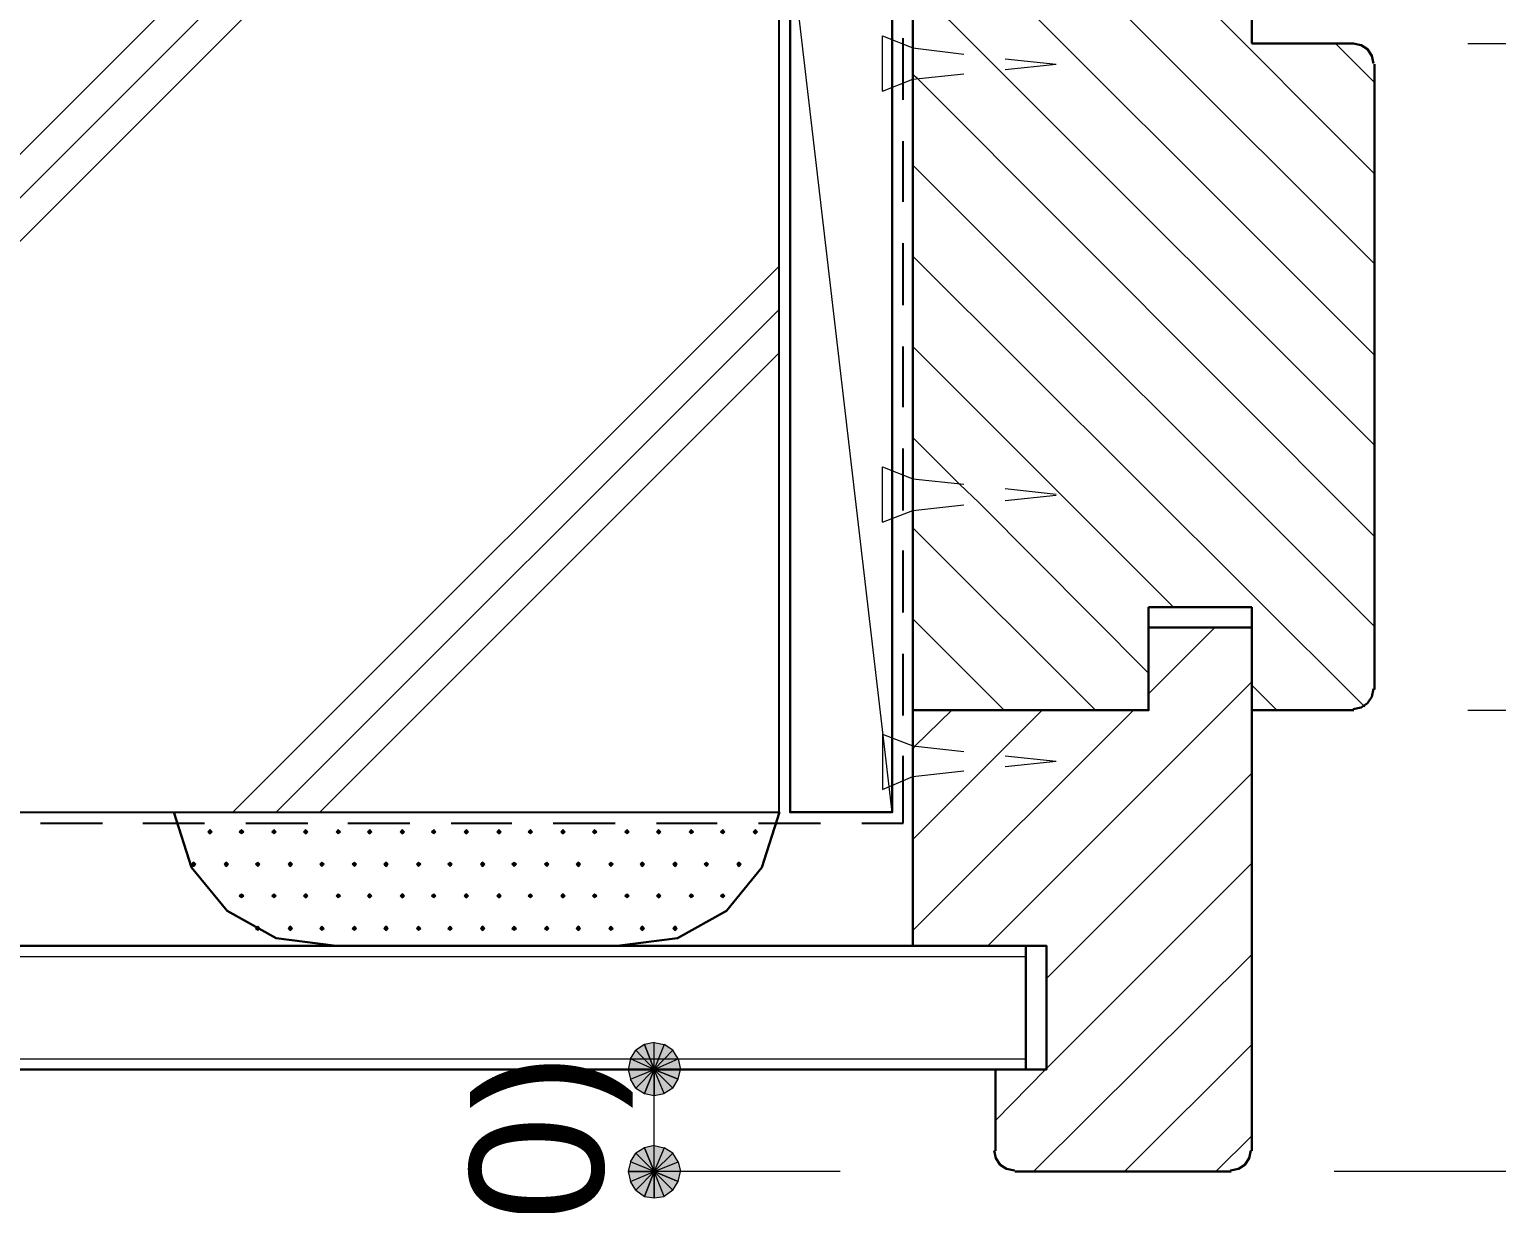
# Model space of a CAD drawing. Header units: millimetres. Extents: x 0 to 420, y 0 to 297.
# Drawn here: x 241.97 to 270.56, y 200.86 to 223.75 of the extents above; entities that cross this region are included whole.
import ezdxf
from ezdxf.enums import TextEntityAlignment as Align

# ---------------------------------------------------------------- set-up
doc = ezdxf.new("R2010")
doc.units = ezdxf.units.MM
doc.styles.add('kst32b', font='NotoSansJP-Variable.ttf')

msp = doc.modelspace()

# ---------------------------------------------------------------- hatches: boundary and pattern name
for points in [[(245.491, 208.153), (245.47, 208.132), (245.449, 208.111), (245.47, 208.089), (245.491, 208.068), (245.512, 208.089), (245.533, 208.111), (245.512, 208.132), (245.491, 208.153)], [(246.105, 208.153), (246.084, 208.132), (246.062, 208.111), (246.084, 208.089), (246.105, 208.068), (246.126, 208.089), (246.147, 208.111), (246.126, 208.132), (246.105, 208.153)], [(246.74, 208.153), (246.719, 208.132), (246.698, 208.111), (246.719, 208.089), (246.74, 208.068), (246.761, 208.089), (246.782, 208.111), (246.761, 208.132), (246.74, 208.153)], [(247.354, 208.153), (247.332, 208.132), (247.311, 208.111), (247.332, 208.089), (247.354, 208.068), (247.375, 208.089), (247.396, 208.111), (247.375, 208.132), (247.354, 208.153)], [(247.989, 208.153), (247.968, 208.132), (247.946, 208.111), (247.968, 208.089), (247.989, 208.068), (248.01, 208.089), (248.031, 208.111), (248.01, 208.132), (247.989, 208.153)], [(248.603, 208.153), (248.581, 208.132), (248.56, 208.111), (248.581, 208.089), (248.603, 208.068), (248.624, 208.089), (248.645, 208.111), (248.624, 208.132), (248.603, 208.153)], [(249.237, 208.153), (249.216, 208.132), (249.195, 208.111), (249.216, 208.089), (249.237, 208.068), (249.259, 208.089), (249.28, 208.111), (249.259, 208.132), (249.237, 208.153)], [(249.851, 208.153), (249.83, 208.132), (249.809, 208.111), (249.83, 208.089), (249.851, 208.068), (249.873, 208.089), (249.894, 208.111), (249.873, 208.132), (249.851, 208.153)], [(250.486, 208.153), (250.465, 208.132), (250.444, 208.111), (250.465, 208.089), (250.486, 208.068), (250.507, 208.089), (250.529, 208.111), (250.507, 208.132), (250.486, 208.153)], [(251.121, 208.153), (251.1, 208.132), (251.079, 208.111), (251.1, 208.089), (251.121, 208.068), (251.143, 208.089), (251.164, 208.111), (251.143, 208.132), (251.121, 208.153)], [(251.735, 208.153), (251.714, 208.132), (251.693, 208.111), (251.714, 208.089), (251.735, 208.068), (251.756, 208.089), (251.778, 208.111), (251.756, 208.132), (251.735, 208.153)], [(252.37, 208.153), (252.349, 208.132), (252.328, 208.111), (252.349, 208.089), (252.37, 208.068), (252.391, 208.089), (252.412, 208.111), (252.391, 208.132), (252.37, 208.153)], [(252.984, 208.153), (252.963, 208.132), (252.942, 208.111), (252.963, 208.089), (252.984, 208.068), (253.005, 208.089), (253.026, 208.111), (253.005, 208.132), (252.984, 208.153)], [(253.619, 208.153), (253.598, 208.132), (253.577, 208.111), (253.598, 208.089), (253.619, 208.068), (253.64, 208.089), (253.661, 208.111), (253.64, 208.132), (253.619, 208.153)], [(254.233, 208.153), (254.212, 208.132), (254.191, 208.111), (254.212, 208.089), (254.233, 208.068), (254.254, 208.089), (254.275, 208.111), (254.254, 208.132), (254.233, 208.153)], [(254.868, 208.153), (254.847, 208.132), (254.825, 208.111), (254.847, 208.089), (254.868, 208.068), (254.889, 208.089), (254.91, 208.111), (254.889, 208.132), (254.868, 208.153)], [(255.482, 208.153), (255.461, 208.132), (255.439, 208.111), (255.461, 208.089), (255.482, 208.068), (255.503, 208.089), (255.524, 208.111), (255.503, 208.132), (255.482, 208.153)], [(256.117, 208.153), (256.096, 208.132), (256.074, 208.111), (256.096, 208.089), (256.117, 208.068), (256.138, 208.089), (256.159, 208.111), (256.138, 208.132), (256.117, 208.153)], [(245.173, 207.518), (245.152, 207.497), (245.131, 207.476), (245.152, 207.454), (245.173, 207.433), (245.195, 207.454), (245.216, 207.476), (245.195, 207.497), (245.173, 207.518)], [(245.809, 207.518), (245.787, 207.497), (245.766, 207.476), (245.787, 207.454), (245.809, 207.433), (245.83, 207.454), (245.851, 207.476), (245.83, 207.497), (245.809, 207.518)], [(246.422, 207.518), (246.401, 207.497), (246.38, 207.476), (246.401, 207.454), (246.422, 207.433), (246.444, 207.454), (246.465, 207.476), (246.444, 207.497), (246.422, 207.518)], [(247.057, 207.518), (247.036, 207.497), (247.015, 207.476), (247.036, 207.454), (247.057, 207.433), (247.079, 207.454), (247.1, 207.476), (247.079, 207.497), (247.057, 207.518)], [(247.671, 207.518), (247.65, 207.497), (247.629, 207.476), (247.65, 207.454), (247.671, 207.433), (247.692, 207.454), (247.714, 207.476), (247.692, 207.497), (247.671, 207.518)], [(248.306, 207.518), (248.285, 207.497), (248.264, 207.476), (248.285, 207.454), (248.306, 207.433), (248.327, 207.454), (248.348, 207.476), (248.327, 207.497), (248.306, 207.518)], [(248.92, 207.518), (248.899, 207.497), (248.878, 207.476), (248.899, 207.454), (248.92, 207.433), (248.941, 207.454), (248.962, 207.476), (248.941, 207.497), (248.92, 207.518)], [(249.555, 207.518), (249.534, 207.497), (249.513, 207.476), (249.534, 207.454), (249.555, 207.433), (249.576, 207.454), (249.597, 207.476), (249.576, 207.497), (249.555, 207.518)], [(250.169, 207.518), (250.148, 207.497), (250.127, 207.476), (250.148, 207.454), (250.169, 207.433), (250.19, 207.454), (250.211, 207.476), (250.19, 207.497), (250.169, 207.518)], [(250.804, 207.518), (250.783, 207.497), (250.762, 207.476), (250.783, 207.454), (250.804, 207.433), (250.825, 207.454), (250.846, 207.476), (250.825, 207.497), (250.804, 207.518)], [(251.418, 207.518), (251.396, 207.497), (251.375, 207.476), (251.396, 207.454), (251.418, 207.433), (251.439, 207.454), (251.46, 207.476), (251.439, 207.497), (251.418, 207.518)], [(252.053, 207.518), (252.032, 207.497), (252.01, 207.476), (252.032, 207.454), (252.053, 207.433), (252.074, 207.454), (252.095, 207.476), (252.074, 207.497), (252.053, 207.518)], [(252.666, 207.518), (252.645, 207.497), (252.624, 207.476), (252.645, 207.454), (252.666, 207.433), (252.688, 207.454), (252.709, 207.476), (252.688, 207.497), (252.666, 207.518)], [(253.302, 207.518), (253.28, 207.497), (253.259, 207.476), (253.28, 207.454), (253.302, 207.433), (253.323, 207.454), (253.344, 207.476), (253.323, 207.497), (253.302, 207.518)], [(253.915, 207.518), (253.894, 207.497), (253.873, 207.476), (253.894, 207.454), (253.915, 207.433), (253.937, 207.454), (253.958, 207.476), (253.937, 207.497), (253.915, 207.518)], [(254.55, 207.518), (254.529, 207.497), (254.508, 207.476), (254.529, 207.454), (254.55, 207.433), (254.571, 207.454), (254.593, 207.476), (254.571, 207.497), (254.55, 207.518)], [(255.164, 207.518), (255.143, 207.497), (255.122, 207.476), (255.143, 207.454), (255.164, 207.433), (255.185, 207.454), (255.207, 207.476), (255.185, 207.497), (255.164, 207.518)], [(255.799, 207.518), (255.778, 207.497), (255.757, 207.476), (255.778, 207.454), (255.799, 207.433), (255.82, 207.454), (255.841, 207.476), (255.82, 207.497), (255.799, 207.518)], [(246.105, 206.904), (246.084, 206.883), (246.062, 206.862), (246.084, 206.841), (246.105, 206.82), (246.126, 206.841), (246.147, 206.862), (246.126, 206.883), (246.105, 206.904)], [(246.74, 206.904), (246.719, 206.883), (246.698, 206.862), (246.719, 206.841), (246.74, 206.82), (246.761, 206.841), (246.782, 206.862), (246.761, 206.883), (246.74, 206.904)], [(247.354, 206.904), (247.332, 206.883), (247.311, 206.862), (247.332, 206.841), (247.354, 206.82), (247.375, 206.841), (247.396, 206.862), (247.375, 206.883), (247.354, 206.904)], [(247.989, 206.904), (247.968, 206.883), (247.946, 206.862), (247.968, 206.841), (247.989, 206.82), (248.01, 206.841), (248.031, 206.862), (248.01, 206.883), (247.989, 206.904)], [(248.603, 206.904), (248.581, 206.883), (248.56, 206.862), (248.581, 206.841), (248.603, 206.82), (248.624, 206.841), (248.645, 206.862), (248.624, 206.883), (248.603, 206.904)], [(249.237, 206.904), (249.216, 206.883), (249.195, 206.862), (249.216, 206.841), (249.237, 206.82), (249.259, 206.841), (249.28, 206.862), (249.259, 206.883), (249.237, 206.904)], [(249.851, 206.904), (249.83, 206.883), (249.809, 206.862), (249.83, 206.841), (249.851, 206.82), (249.873, 206.841), (249.894, 206.862), (249.873, 206.883), (249.851, 206.904)], [(250.486, 206.904), (250.465, 206.883), (250.444, 206.862), (250.465, 206.841), (250.486, 206.82), (250.507, 206.841), (250.529, 206.862), (250.507, 206.883), (250.486, 206.904)], [(251.121, 206.904), (251.1, 206.883), (251.079, 206.862), (251.1, 206.841), (251.121, 206.82), (251.143, 206.841), (251.164, 206.862), (251.143, 206.883), (251.121, 206.904)], [(251.735, 206.904), (251.714, 206.883), (251.693, 206.862), (251.714, 206.841), (251.735, 206.82), (251.756, 206.841), (251.778, 206.862), (251.756, 206.883), (251.735, 206.904)], [(252.37, 206.904), (252.349, 206.883), (252.328, 206.862), (252.349, 206.841), (252.37, 206.82), (252.391, 206.841), (252.412, 206.862), (252.391, 206.883), (252.37, 206.904)], [(252.984, 206.904), (252.963, 206.883), (252.942, 206.862), (252.963, 206.841), (252.984, 206.82), (253.005, 206.841), (253.026, 206.862), (253.005, 206.883), (252.984, 206.904)], [(253.619, 206.904), (253.598, 206.883), (253.577, 206.862), (253.598, 206.841), (253.619, 206.82), (253.64, 206.841), (253.661, 206.862), (253.64, 206.883), (253.619, 206.904)], [(254.233, 206.904), (254.212, 206.883), (254.191, 206.862), (254.212, 206.841), (254.233, 206.82), (254.254, 206.841), (254.275, 206.862), (254.254, 206.883), (254.233, 206.904)], [(254.868, 206.904), (254.847, 206.883), (254.825, 206.862), (254.847, 206.841), (254.868, 206.82), (254.889, 206.841), (254.91, 206.862), (254.889, 206.883), (254.868, 206.904)], [(255.482, 206.904), (255.461, 206.883), (255.439, 206.862), (255.461, 206.841), (255.482, 206.82), (255.503, 206.841), (255.524, 206.862), (255.503, 206.883), (255.482, 206.904)], [(246.422, 206.269), (246.401, 206.248), (246.38, 206.227), (246.401, 206.206), (246.422, 206.184), (246.444, 206.206), (246.465, 206.227), (246.444, 206.248), (246.422, 206.269)], [(247.057, 206.269), (247.036, 206.248), (247.015, 206.227), (247.036, 206.206), (247.057, 206.184), (247.079, 206.206), (247.1, 206.227), (247.079, 206.248), (247.057, 206.269)], [(247.671, 206.269), (247.65, 206.248), (247.629, 206.227), (247.65, 206.206), (247.671, 206.184), (247.692, 206.206), (247.714, 206.227), (247.692, 206.248), (247.671, 206.269)], [(248.306, 206.269), (248.285, 206.248), (248.264, 206.227), (248.285, 206.206), (248.306, 206.184), (248.327, 206.206), (248.348, 206.227), (248.327, 206.248), (248.306, 206.269)], [(248.92, 206.269), (248.899, 206.248), (248.878, 206.227), (248.899, 206.206), (248.92, 206.184), (248.941, 206.206), (248.962, 206.227), (248.941, 206.248), (248.92, 206.269)], [(249.555, 206.269), (249.534, 206.248), (249.513, 206.227), (249.534, 206.206), (249.555, 206.184), (249.576, 206.206), (249.597, 206.227), (249.576, 206.248), (249.555, 206.269)], [(250.169, 206.269), (250.148, 206.248), (250.127, 206.227), (250.148, 206.206), (250.169, 206.184), (250.19, 206.206), (250.211, 206.227), (250.19, 206.248), (250.169, 206.269)], [(250.804, 206.269), (250.783, 206.248), (250.762, 206.227), (250.783, 206.206), (250.804, 206.184), (250.825, 206.206), (250.846, 206.227), (250.825, 206.248), (250.804, 206.269)], [(251.418, 206.269), (251.396, 206.248), (251.375, 206.227), (251.396, 206.206), (251.418, 206.184), (251.439, 206.206), (251.46, 206.227), (251.439, 206.248), (251.418, 206.269)], [(252.053, 206.269), (252.032, 206.248), (252.01, 206.227), (252.032, 206.206), (252.053, 206.184), (252.074, 206.206), (252.095, 206.227), (252.074, 206.248), (252.053, 206.269)], [(252.666, 206.269), (252.645, 206.248), (252.624, 206.227), (252.645, 206.206), (252.666, 206.184), (252.688, 206.206), (252.709, 206.227), (252.688, 206.248), (252.666, 206.269)], [(253.302, 206.269), (253.28, 206.248), (253.259, 206.227), (253.28, 206.206), (253.302, 206.184), (253.323, 206.206), (253.344, 206.227), (253.323, 206.248), (253.302, 206.269)], [(253.915, 206.269), (253.894, 206.248), (253.873, 206.227), (253.894, 206.206), (253.915, 206.184), (253.937, 206.206), (253.958, 206.227), (253.937, 206.248), (253.915, 206.269)], [(254.55, 206.269), (254.529, 206.248), (254.508, 206.227), (254.529, 206.206), (254.55, 206.184), (254.571, 206.206), (254.593, 206.227), (254.571, 206.248), (254.55, 206.269)], [(253.958, 203.009), (254.148, 202.967), (254.148, 203.475), (253.958, 203.009)], [(253.958, 200.999), (254.148, 200.978), (254.148, 201.486), (253.958, 200.999)]]:
    msp.add_hatch(color=7).paths.add_polyline_path(points)
h = msp.add_hatch(color=7)
h.paths.add_polyline_path([(253.958, 203.962), (253.788, 203.856), (254.148, 203.475), (253.958, 203.962)])
h.paths.add_polyline_path([(253.788, 203.856), (254.148, 203.475), (253.682, 203.687), (253.788, 203.856)])
h.paths.add_polyline_path([(254.148, 203.475), (253.682, 203.687), (253.64, 203.475), (254.148, 203.475)])
h = msp.add_hatch(color=7)
h.paths.add_polyline_path([(254.508, 203.856), (254.339, 203.962), (254.148, 203.475), (254.508, 203.856)])
h.paths.add_polyline_path([(254.339, 203.962), (254.148, 203.475), (254.148, 204.004), (254.339, 203.962)])
h.paths.add_polyline_path([(254.148, 203.475), (254.148, 204.004), (253.958, 203.962), (254.148, 203.475)])
h = msp.add_hatch(color=7)
h.paths.add_polyline_path([(254.614, 203.285), (254.656, 203.475), (254.148, 203.475), (254.614, 203.285)])
h.paths.add_polyline_path([(254.656, 203.475), (254.148, 203.475), (254.614, 203.687), (254.656, 203.475)])
h.paths.add_polyline_path([(254.148, 203.475), (254.614, 203.687), (254.508, 203.856), (254.148, 203.475)])
h = msp.add_hatch(color=7)
h.paths.add_polyline_path([(253.64, 203.475), (253.682, 203.285), (254.148, 203.475), (253.64, 203.475)])
h.paths.add_polyline_path([(253.682, 203.285), (254.148, 203.475), (253.788, 203.115), (253.682, 203.285)])
h.paths.add_polyline_path([(254.148, 203.475), (253.788, 203.115), (253.958, 203.009), (254.148, 203.475)])
h = msp.add_hatch(color=7)
h.paths.add_polyline_path([(254.148, 202.967), (254.339, 203.009), (254.148, 203.475), (254.148, 202.967)])
h.paths.add_polyline_path([(254.339, 203.009), (254.148, 203.475), (254.508, 203.115), (254.339, 203.009)])
h.paths.add_polyline_path([(254.148, 203.475), (254.508, 203.115), (254.614, 203.285), (254.148, 203.475)])
h = msp.add_hatch(color=7)
h.paths.add_polyline_path([(253.958, 201.951), (253.788, 201.845), (254.148, 201.486), (253.958, 201.951)])
h.paths.add_polyline_path([(253.788, 201.845), (254.148, 201.486), (253.682, 201.676), (253.788, 201.845)])
h.paths.add_polyline_path([(254.148, 201.486), (253.682, 201.676), (253.64, 201.486), (254.148, 201.486)])
h = msp.add_hatch(color=7)
h.paths.add_polyline_path([(254.508, 201.845), (254.339, 201.951), (254.148, 201.486), (254.508, 201.845)])
h.paths.add_polyline_path([(254.339, 201.951), (254.148, 201.486), (254.148, 201.994), (254.339, 201.951)])
h.paths.add_polyline_path([(254.148, 201.486), (254.148, 201.994), (253.958, 201.951), (254.148, 201.486)])
h = msp.add_hatch(color=7)
h.paths.add_polyline_path([(254.614, 201.295), (254.656, 201.486), (254.148, 201.486), (254.614, 201.295)])
h.paths.add_polyline_path([(254.656, 201.486), (254.148, 201.486), (254.614, 201.676), (254.656, 201.486)])
h.paths.add_polyline_path([(254.148, 201.486), (254.614, 201.676), (254.508, 201.845), (254.148, 201.486)])
h = msp.add_hatch(color=7)
h.paths.add_polyline_path([(253.64, 201.486), (253.682, 201.295), (254.148, 201.486), (253.64, 201.486)])
h.paths.add_polyline_path([(253.682, 201.295), (254.148, 201.486), (253.788, 201.126), (253.682, 201.295)])
h.paths.add_polyline_path([(254.148, 201.486), (253.788, 201.126), (253.958, 200.999), (254.148, 201.486)])
h = msp.add_hatch(color=7)
h.paths.add_polyline_path([(254.148, 200.978), (254.339, 200.999), (254.148, 201.486), (254.148, 200.978)])
h.paths.add_polyline_path([(254.339, 200.999), (254.148, 201.486), (254.508, 201.126), (254.339, 200.999)])
h.paths.add_polyline_path([(254.148, 201.486), (254.508, 201.126), (254.614, 201.295), (254.148, 201.486)])

# ---------------------------------------------------------------- linework, layer by layer
at = {"lineweight": 30}
for points in [[(265.79, 223.478), (265.79, 232.092)], [(259.186, 228.092), (259.186, 210.481)], [(265.79, 223.478), (267.779, 223.478)], [(268.161, 223.086), (268.13, 223.239), (268.046, 223.363), (267.921, 223.447), (267.769, 223.478)], [(268.182, 210.883), (268.182, 223.075)], [(259.186, 210.481), (263.779, 210.481), (263.779, 212.492)], [(263.779, 212.492), (265.79, 212.492)], [(265.79, 212.492), (265.79, 201.888)], [(263.779, 212.09), (265.79, 212.09)], [(267.769, 210.503), (267.921, 210.533), (268.046, 210.617), (268.13, 210.742), (268.161, 210.894)], [(259.186, 210.481), (259.186, 205.888)], [(265.79, 210.481), (267.779, 210.481)], [(244.789, 208.495), (245.129, 207.416), (245.823, 206.571), (246.778, 206.037), (247.9, 205.895)], [(253.475, 205.895), (254.597, 206.037), (255.552, 206.571), (256.246, 207.416), (256.585, 208.495)], [(227.902, 205.888), (259.186, 205.888)], [(259.186, 205.888), (261.789, 205.888), (261.789, 203.475), (260.795, 203.475)], [(261.387, 205.888), (261.387, 203.475)], [(227.902, 203.475), (260.795, 203.475)], [(260.795, 203.475), (260.795, 201.888)], [(260.773, 201.898), (260.804, 201.746), (260.888, 201.621), (261.012, 201.537), (261.165, 201.507)], [(265.377, 201.507), (265.53, 201.537), (265.654, 201.621), (265.738, 201.746), (265.769, 201.898)], [(261.175, 201.486), (265.388, 201.486)]]:
    msp.add_lwpolyline(points, dxfattribs=at)
at = {"lineweight": 13}
for points in [[(268.182, 219.181), (259.271, 228.092)], [(268.182, 220.938), (261.048, 228.092)], [(268.182, 217.403), (259.186, 226.399)], [(245.957, 225.488), (228.96, 208.492)], [(246.803, 225.488), (229.806, 208.492)], [(247.65, 225.488), (230.653, 208.492)], [(258.784, 208.492), (256.794, 225.488)], [(268.182, 215.646), (260.858, 222.97), (260.604, 223.224), (259.186, 224.642)], [(258.593, 222.546), (258.593, 223.626), (259.186, 223.393)], [(259.186, 223.393), (260.181, 223.266)], [(268.182, 222.716), (267.42, 223.478)], [(270.002, 223.478), (291.846, 223.478)], [(260.985, 223.181), (261.98, 223.075)], [(260.985, 222.97), (261.98, 223.075)], [(258.593, 222.546), (259.186, 222.779)], [(259.186, 222.779), (260.181, 222.885)], [(268.182, 213.868), (259.271, 222.8), (259.186, 222.864)], [(268.182, 212.111), (259.186, 221.107)], [(267.991, 210.545), (259.186, 219.329)], [(256.582, 219.138), (245.936, 208.492)], [(256.582, 218.292), (246.782, 208.492)], [(256.582, 217.445), (247.629, 208.492)], [(264.266, 212.492), (259.186, 217.572)], [(263.779, 211.201), (260.477, 214.524), (260.096, 214.884), (259.186, 215.794)], [(258.593, 214.143), (258.593, 215.223), (259.186, 214.99)], [(259.186, 214.99), (260.181, 214.884)], [(260.985, 214.799), (261.98, 214.693)], [(259.186, 214.376), (260.181, 214.482)], [(260.985, 214.566), (261.98, 214.672)], [(258.593, 214.143), (259.186, 214.376)], [(262.742, 210.481), (259.186, 214.037)], [(260.964, 210.481), (259.186, 212.259)], [(263.779, 210.799), (265.07, 212.09)], [(260.646, 205.888), (265.79, 211.032)], [(266.277, 210.481), (265.79, 210.968)], [(259.207, 210.481), (259.186, 210.503)], [(259.186, 209.719), (259.228, 209.783), (259.948, 210.481)], [(259.186, 207.962), (260.562, 209.338), (260.837, 209.613), (261.705, 210.481)], [(259.186, 206.184), (263.483, 210.481)], [(270.002, 210.481), (274.384, 210.481), (274.384, 201.486), (267.398, 201.486)], [(258.593, 210.016), (258.593, 208.936), (259.186, 209.19)], [(258.593, 210.016), (259.186, 209.783)], [(259.186, 209.783), (260.181, 209.677)], [(260.985, 209.592), (261.98, 209.487)], [(259.186, 209.19), (260.181, 209.296)], [(260.985, 209.381), (261.98, 209.487)], [(261.789, 205.253), (265.79, 209.254)], [(261.789, 203.496), (265.79, 207.497)], [(227.902, 205.676), (261.387, 205.676)], [(261.535, 201.486), (265.79, 205.719)], [(263.313, 201.486), (265.79, 203.962)], [(227.902, 203.687), (261.387, 203.687)], [(254.148, 201.486), (254.148, 203.475)], [(260.795, 202.48), (261.768, 203.475)], [(265.091, 201.486), (265.79, 202.184)], [(257.768, 201.486), (254.148, 201.486)]]:
    msp.add_lwpolyline(points, dxfattribs=at)
at = {"lineweight": 25}
for points in [[(227.902, 208.492), (256.582, 208.492), (256.582, 225.488), (227.902, 225.488)], [(258.995, 222.377), (258.995, 223.583)], [(258.995, 220.387), (258.995, 221.573)], [(258.995, 218.376), (258.995, 219.583)], [(258.995, 216.387), (258.995, 217.572)], [(258.995, 214.376), (258.995, 215.582)], [(258.995, 212.386), (258.995, 213.593)], [(258.995, 210.375), (258.995, 211.582)], [(258.995, 208.28), (258.995, 209.592)], [(242.189, 208.28), (243.396, 208.28)], [(244.179, 208.28), (245.385, 208.28)], [(246.189, 208.28), (247.396, 208.28)], [(248.179, 208.28), (249.386, 208.28)], [(250.19, 208.28), (251.375, 208.28)], [(252.18, 208.28), (253.386, 208.28)], [(254.191, 208.28), (255.376, 208.28)], [(256.18, 208.28), (257.387, 208.28)], [(258.191, 208.28), (258.995, 208.28)]]:
    msp.add_lwpolyline(points, dxfattribs=at)
at = {"lineweight": 30}
msp.add_lwpolyline([(258.784, 225.488), (258.784, 208.492), (256.794, 208.492), (256.794, 225.488)], close=True, dxfattribs=at)
at = {"lineweight": 0}
for points in [[(245.491, 208.153), (245.47, 208.132), (245.449, 208.111), (245.47, 208.089), (245.491, 208.068), (245.512, 208.089), (245.533, 208.111), (245.512, 208.132)], [(246.105, 208.153), (246.084, 208.132), (246.062, 208.111), (246.084, 208.089), (246.105, 208.068), (246.126, 208.089), (246.147, 208.111), (246.126, 208.132)], [(246.74, 208.153), (246.719, 208.132), (246.698, 208.111), (246.719, 208.089), (246.74, 208.068), (246.761, 208.089), (246.782, 208.111), (246.761, 208.132)], [(247.354, 208.153), (247.332, 208.132), (247.311, 208.111), (247.332, 208.089), (247.354, 208.068), (247.375, 208.089), (247.396, 208.111), (247.375, 208.132)], [(247.989, 208.153), (247.968, 208.132), (247.946, 208.111), (247.968, 208.089), (247.989, 208.068), (248.01, 208.089), (248.031, 208.111), (248.01, 208.132)], [(248.603, 208.153), (248.581, 208.132), (248.56, 208.111), (248.581, 208.089), (248.603, 208.068), (248.624, 208.089), (248.645, 208.111), (248.624, 208.132)], [(249.237, 208.153), (249.216, 208.132), (249.195, 208.111), (249.216, 208.089), (249.237, 208.068), (249.259, 208.089), (249.28, 208.111), (249.259, 208.132)], [(249.851, 208.153), (249.83, 208.132), (249.809, 208.111), (249.83, 208.089), (249.851, 208.068), (249.873, 208.089), (249.894, 208.111), (249.873, 208.132)], [(250.486, 208.153), (250.465, 208.132), (250.444, 208.111), (250.465, 208.089), (250.486, 208.068), (250.507, 208.089), (250.529, 208.111), (250.507, 208.132)], [(251.121, 208.153), (251.1, 208.132), (251.079, 208.111), (251.1, 208.089), (251.121, 208.068), (251.143, 208.089), (251.164, 208.111), (251.143, 208.132)], [(251.735, 208.153), (251.714, 208.132), (251.693, 208.111), (251.714, 208.089), (251.735, 208.068), (251.756, 208.089), (251.778, 208.111), (251.756, 208.132)], [(252.37, 208.153), (252.349, 208.132), (252.328, 208.111), (252.349, 208.089), (252.37, 208.068), (252.391, 208.089), (252.412, 208.111), (252.391, 208.132)], [(252.984, 208.153), (252.963, 208.132), (252.942, 208.111), (252.963, 208.089), (252.984, 208.068), (253.005, 208.089), (253.026, 208.111), (253.005, 208.132)], [(253.619, 208.153), (253.598, 208.132), (253.577, 208.111), (253.598, 208.089), (253.619, 208.068), (253.64, 208.089), (253.661, 208.111), (253.64, 208.132)], [(254.233, 208.153), (254.212, 208.132), (254.191, 208.111), (254.212, 208.089), (254.233, 208.068), (254.254, 208.089), (254.275, 208.111), (254.254, 208.132)], [(254.868, 208.153), (254.847, 208.132), (254.825, 208.111), (254.847, 208.089), (254.868, 208.068), (254.889, 208.089), (254.91, 208.111), (254.889, 208.132)], [(255.482, 208.153), (255.461, 208.132), (255.439, 208.111), (255.461, 208.089), (255.482, 208.068), (255.503, 208.089), (255.524, 208.111), (255.503, 208.132)], [(256.117, 208.153), (256.096, 208.132), (256.074, 208.111), (256.096, 208.089), (256.117, 208.068), (256.138, 208.089), (256.159, 208.111), (256.138, 208.132)], [(245.173, 207.518), (245.152, 207.497), (245.131, 207.476), (245.152, 207.454), (245.173, 207.433), (245.195, 207.454), (245.216, 207.476), (245.195, 207.497)], [(245.809, 207.518), (245.787, 207.497), (245.766, 207.476), (245.787, 207.454), (245.809, 207.433), (245.83, 207.454), (245.851, 207.476), (245.83, 207.497)], [(246.422, 207.518), (246.401, 207.497), (246.38, 207.476), (246.401, 207.454), (246.422, 207.433), (246.444, 207.454), (246.465, 207.476), (246.444, 207.497)], [(247.057, 207.518), (247.036, 207.497), (247.015, 207.476), (247.036, 207.454), (247.057, 207.433), (247.079, 207.454), (247.1, 207.476), (247.079, 207.497)], [(247.671, 207.518), (247.65, 207.497), (247.629, 207.476), (247.65, 207.454), (247.671, 207.433), (247.692, 207.454), (247.714, 207.476), (247.692, 207.497)], [(248.306, 207.518), (248.285, 207.497), (248.264, 207.476), (248.285, 207.454), (248.306, 207.433), (248.327, 207.454), (248.348, 207.476), (248.327, 207.497)], [(248.92, 207.518), (248.899, 207.497), (248.878, 207.476), (248.899, 207.454), (248.92, 207.433), (248.941, 207.454), (248.962, 207.476), (248.941, 207.497)], [(249.555, 207.518), (249.534, 207.497), (249.513, 207.476), (249.534, 207.454), (249.555, 207.433), (249.576, 207.454), (249.597, 207.476), (249.576, 207.497)], [(250.169, 207.518), (250.148, 207.497), (250.127, 207.476), (250.148, 207.454), (250.169, 207.433), (250.19, 207.454), (250.211, 207.476), (250.19, 207.497)], [(250.804, 207.518), (250.783, 207.497), (250.762, 207.476), (250.783, 207.454), (250.804, 207.433), (250.825, 207.454), (250.846, 207.476), (250.825, 207.497)], [(251.418, 207.518), (251.396, 207.497), (251.375, 207.476), (251.396, 207.454), (251.418, 207.433), (251.439, 207.454), (251.46, 207.476), (251.439, 207.497)], [(252.053, 207.518), (252.032, 207.497), (252.01, 207.476), (252.032, 207.454), (252.053, 207.433), (252.074, 207.454), (252.095, 207.476), (252.074, 207.497)], [(252.666, 207.518), (252.645, 207.497), (252.624, 207.476), (252.645, 207.454), (252.666, 207.433), (252.688, 207.454), (252.709, 207.476), (252.688, 207.497)], [(253.302, 207.518), (253.28, 207.497), (253.259, 207.476), (253.28, 207.454), (253.302, 207.433), (253.323, 207.454), (253.344, 207.476), (253.323, 207.497)], [(253.915, 207.518), (253.894, 207.497), (253.873, 207.476), (253.894, 207.454), (253.915, 207.433), (253.937, 207.454), (253.958, 207.476), (253.937, 207.497)], [(254.55, 207.518), (254.529, 207.497), (254.508, 207.476), (254.529, 207.454), (254.55, 207.433), (254.571, 207.454), (254.593, 207.476), (254.571, 207.497)], [(255.164, 207.518), (255.143, 207.497), (255.122, 207.476), (255.143, 207.454), (255.164, 207.433), (255.185, 207.454), (255.207, 207.476), (255.185, 207.497)], [(255.799, 207.518), (255.778, 207.497), (255.757, 207.476), (255.778, 207.454), (255.799, 207.433), (255.82, 207.454), (255.841, 207.476), (255.82, 207.497)], [(246.105, 206.904), (246.084, 206.883), (246.062, 206.862), (246.084, 206.841), (246.105, 206.82), (246.126, 206.841), (246.147, 206.862), (246.126, 206.883)], [(246.74, 206.904), (246.719, 206.883), (246.698, 206.862), (246.719, 206.841), (246.74, 206.82), (246.761, 206.841), (246.782, 206.862), (246.761, 206.883)], [(247.354, 206.904), (247.332, 206.883), (247.311, 206.862), (247.332, 206.841), (247.354, 206.82), (247.375, 206.841), (247.396, 206.862), (247.375, 206.883)], [(247.989, 206.904), (247.968, 206.883), (247.946, 206.862), (247.968, 206.841), (247.989, 206.82), (248.01, 206.841), (248.031, 206.862), (248.01, 206.883)], [(248.603, 206.904), (248.581, 206.883), (248.56, 206.862), (248.581, 206.841), (248.603, 206.82), (248.624, 206.841), (248.645, 206.862), (248.624, 206.883)], [(249.237, 206.904), (249.216, 206.883), (249.195, 206.862), (249.216, 206.841), (249.237, 206.82), (249.259, 206.841), (249.28, 206.862), (249.259, 206.883)], [(249.851, 206.904), (249.83, 206.883), (249.809, 206.862), (249.83, 206.841), (249.851, 206.82), (249.873, 206.841), (249.894, 206.862), (249.873, 206.883)], [(250.486, 206.904), (250.465, 206.883), (250.444, 206.862), (250.465, 206.841), (250.486, 206.82), (250.507, 206.841), (250.529, 206.862), (250.507, 206.883)], [(251.121, 206.904), (251.1, 206.883), (251.079, 206.862), (251.1, 206.841), (251.121, 206.82), (251.143, 206.841), (251.164, 206.862), (251.143, 206.883)], [(251.735, 206.904), (251.714, 206.883), (251.693, 206.862), (251.714, 206.841), (251.735, 206.82), (251.756, 206.841), (251.778, 206.862), (251.756, 206.883)], [(252.37, 206.904), (252.349, 206.883), (252.328, 206.862), (252.349, 206.841), (252.37, 206.82), (252.391, 206.841), (252.412, 206.862), (252.391, 206.883)], [(252.984, 206.904), (252.963, 206.883), (252.942, 206.862), (252.963, 206.841), (252.984, 206.82), (253.005, 206.841), (253.026, 206.862), (253.005, 206.883)], [(253.619, 206.904), (253.598, 206.883), (253.577, 206.862), (253.598, 206.841), (253.619, 206.82), (253.64, 206.841), (253.661, 206.862), (253.64, 206.883)], [(254.233, 206.904), (254.212, 206.883), (254.191, 206.862), (254.212, 206.841), (254.233, 206.82), (254.254, 206.841), (254.275, 206.862), (254.254, 206.883)], [(254.868, 206.904), (254.847, 206.883), (254.825, 206.862), (254.847, 206.841), (254.868, 206.82), (254.889, 206.841), (254.91, 206.862), (254.889, 206.883)], [(255.482, 206.904), (255.461, 206.883), (255.439, 206.862), (255.461, 206.841), (255.482, 206.82), (255.503, 206.841), (255.524, 206.862), (255.503, 206.883)], [(246.422, 206.269), (246.401, 206.248), (246.38, 206.227), (246.401, 206.206), (246.422, 206.184), (246.444, 206.206), (246.465, 206.227), (246.444, 206.248)], [(247.057, 206.269), (247.036, 206.248), (247.015, 206.227), (247.036, 206.206), (247.057, 206.184), (247.079, 206.206), (247.1, 206.227), (247.079, 206.248)], [(247.671, 206.269), (247.65, 206.248), (247.629, 206.227), (247.65, 206.206), (247.671, 206.184), (247.692, 206.206), (247.714, 206.227), (247.692, 206.248)], [(248.306, 206.269), (248.285, 206.248), (248.264, 206.227), (248.285, 206.206), (248.306, 206.184), (248.327, 206.206), (248.348, 206.227), (248.327, 206.248)], [(248.92, 206.269), (248.899, 206.248), (248.878, 206.227), (248.899, 206.206), (248.92, 206.184), (248.941, 206.206), (248.962, 206.227), (248.941, 206.248)], [(249.555, 206.269), (249.534, 206.248), (249.513, 206.227), (249.534, 206.206), (249.555, 206.184), (249.576, 206.206), (249.597, 206.227), (249.576, 206.248)], [(250.169, 206.269), (250.148, 206.248), (250.127, 206.227), (250.148, 206.206), (250.169, 206.184), (250.19, 206.206), (250.211, 206.227), (250.19, 206.248)], [(250.804, 206.269), (250.783, 206.248), (250.762, 206.227), (250.783, 206.206), (250.804, 206.184), (250.825, 206.206), (250.846, 206.227), (250.825, 206.248)], [(251.418, 206.269), (251.396, 206.248), (251.375, 206.227), (251.396, 206.206), (251.418, 206.184), (251.439, 206.206), (251.46, 206.227), (251.439, 206.248)], [(252.053, 206.269), (252.032, 206.248), (252.01, 206.227), (252.032, 206.206), (252.053, 206.184), (252.074, 206.206), (252.095, 206.227), (252.074, 206.248)], [(252.666, 206.269), (252.645, 206.248), (252.624, 206.227), (252.645, 206.206), (252.666, 206.184), (252.688, 206.206), (252.709, 206.227), (252.688, 206.248)], [(253.302, 206.269), (253.28, 206.248), (253.259, 206.227), (253.28, 206.206), (253.302, 206.184), (253.323, 206.206), (253.344, 206.227), (253.323, 206.248)], [(253.915, 206.269), (253.894, 206.248), (253.873, 206.227), (253.894, 206.206), (253.915, 206.184), (253.937, 206.206), (253.958, 206.227), (253.937, 206.248)], [(254.55, 206.269), (254.529, 206.248), (254.508, 206.227), (254.529, 206.206), (254.55, 206.184), (254.571, 206.206), (254.593, 206.227), (254.571, 206.248)], [(253.788, 203.856), (254.148, 203.475), (253.682, 203.687)], [(253.958, 203.962), (253.788, 203.856), (254.148, 203.475)], [(254.148, 203.475), (254.148, 204.004), (253.958, 203.962)], [(254.339, 203.962), (254.148, 203.475), (254.148, 204.004)], [(254.508, 203.856), (254.339, 203.962), (254.148, 203.475)], [(254.148, 203.475), (254.614, 203.687), (254.508, 203.856)], [(254.148, 203.475), (253.682, 203.687), (253.64, 203.475)], [(254.656, 203.475), (254.148, 203.475), (254.614, 203.687)], [(253.64, 203.475), (253.682, 203.285), (254.148, 203.475)], [(253.682, 203.285), (254.148, 203.475), (253.788, 203.115)], [(254.148, 203.475), (253.788, 203.115), (253.958, 203.009)], [(253.958, 203.009), (254.148, 202.967), (254.148, 203.475)], [(254.148, 202.967), (254.339, 203.009), (254.148, 203.475)], [(254.339, 203.009), (254.148, 203.475), (254.508, 203.115)], [(254.148, 203.475), (254.508, 203.115), (254.614, 203.285)], [(254.614, 203.285), (254.656, 203.475), (254.148, 203.475)], [(253.958, 201.951), (253.788, 201.845), (254.148, 201.486)], [(254.148, 201.486), (254.148, 201.994), (253.958, 201.951)], [(254.339, 201.951), (254.148, 201.486), (254.148, 201.994)], [(254.508, 201.845), (254.339, 201.951), (254.148, 201.486)], [(254.148, 201.486), (253.682, 201.676), (253.64, 201.486)], [(253.788, 201.845), (254.148, 201.486), (253.682, 201.676)], [(254.148, 201.486), (254.614, 201.676), (254.508, 201.845)], [(254.656, 201.486), (254.148, 201.486), (254.614, 201.676)], [(253.64, 201.486), (253.682, 201.295), (254.148, 201.486)], [(253.682, 201.295), (254.148, 201.486), (253.788, 201.126)], [(254.148, 201.486), (253.788, 201.126), (253.958, 200.999)], [(253.958, 200.999), (254.148, 200.978), (254.148, 201.486)], [(254.148, 200.978), (254.339, 200.999), (254.148, 201.486)], [(254.339, 200.999), (254.148, 201.486), (254.508, 201.126)], [(254.148, 201.486), (254.508, 201.126), (254.614, 201.295)], [(254.614, 201.295), (254.656, 201.486), (254.148, 201.486)]]:
    msp.add_lwpolyline(points, close=True, dxfattribs=at)

# ---------------------------------------------------------------- texts
at = {"style": 'kst32b'}
msp.add_text('(10)', height=2.5989, dxfattribs=at).set_placement((253.153, 197.231), (253.153, 203.728), align=Align.FIT)

doc.saveas('drawing.dxf')
